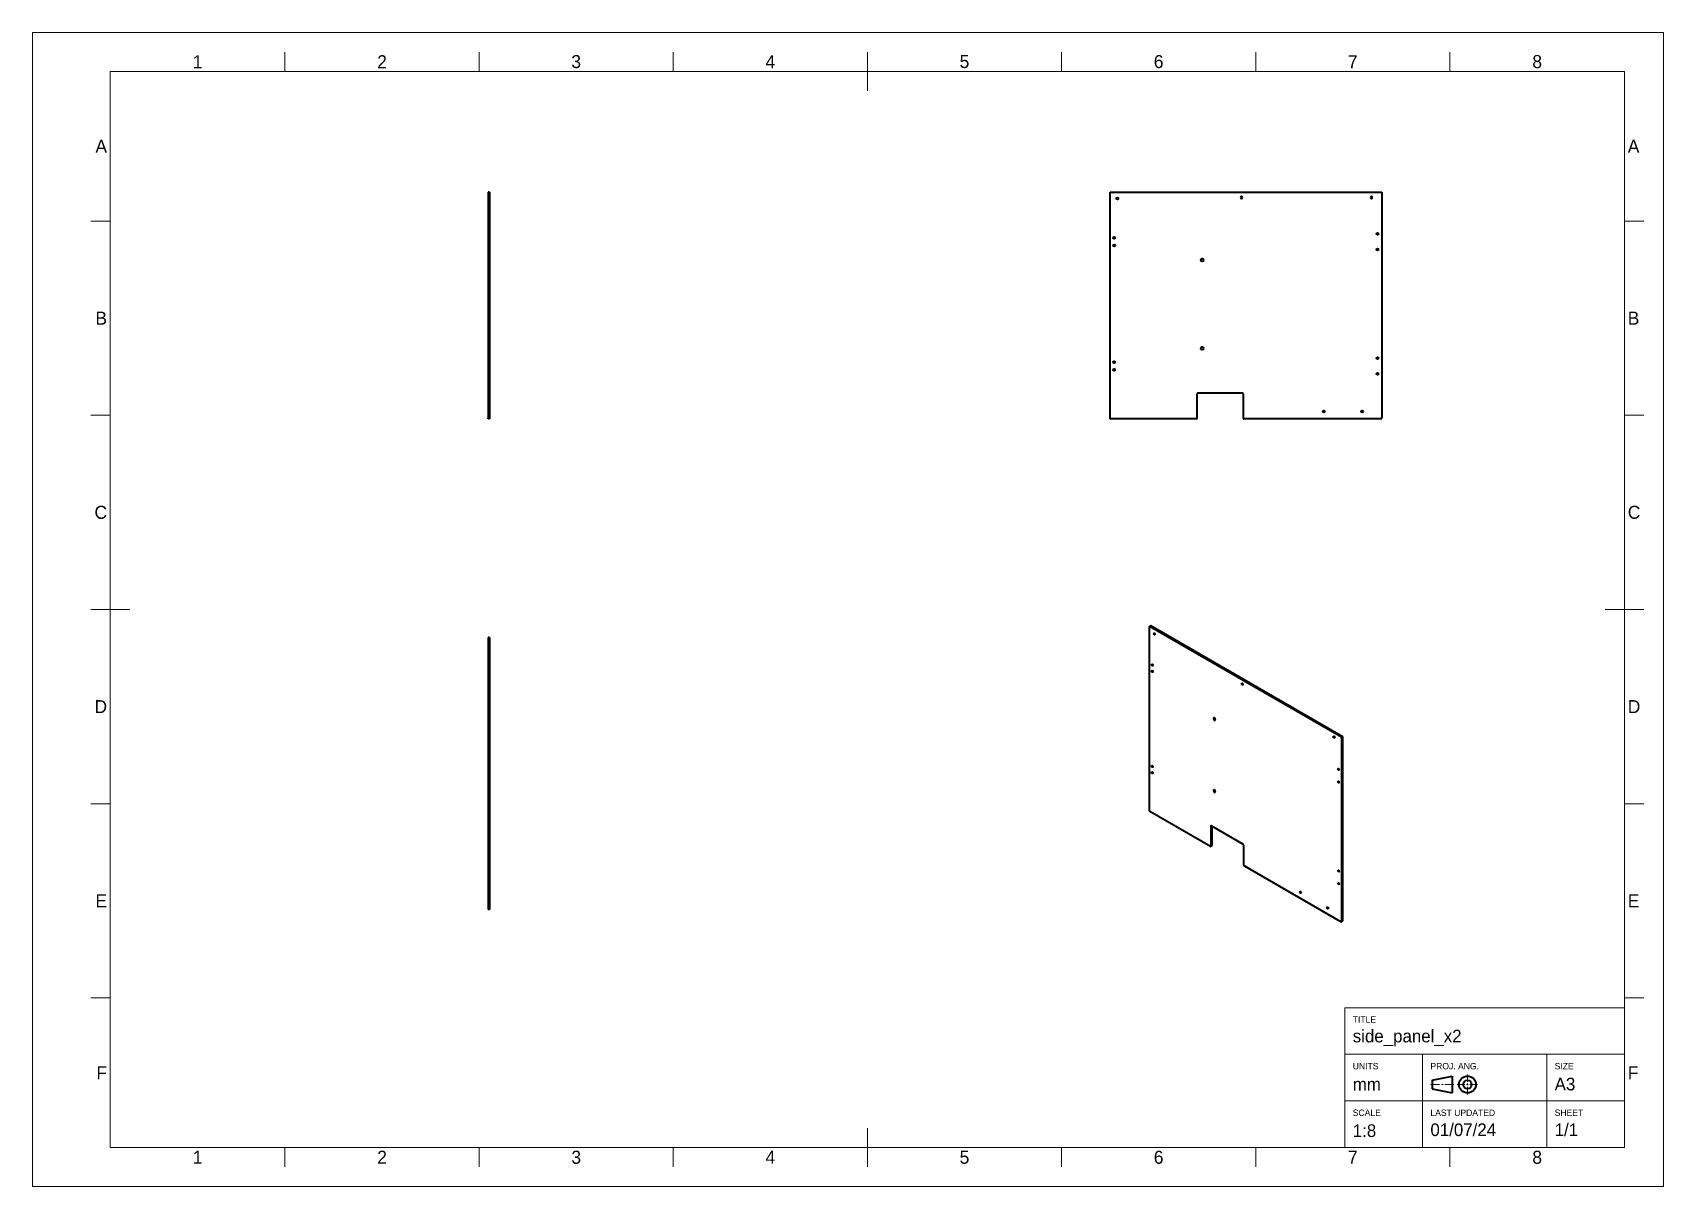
# Paper-space layout 'Sheet' of a CAD drawing. Header units: millimetres. Extents: x 0 to 420, y 0 to 297.
# The model-space entities are those that its viewports show. They can reach past a viewport. Long polylines and large blocks are cut down to what shows.
import ezdxf

# ---------------------------------------------------------------- set-up
doc = ezdxf.new("R2010")
doc.units = ezdxf.units.MM
doc.layers.add('Border', color=7, linetype='Continuous')
doc.layers.add('Geometries', color=7, linetype='Continuous')
doc.styles.add('Shapr0', font='txt', dxfattribs={"height": 3.3495})
doc.styles.add('Shapr10', font='txt', dxfattribs={"height": 3.3495})
doc.styles.add('Shapr11', font='txt', dxfattribs={"height": 3.3495})
doc.styles.add('Shapr12', font='txt', dxfattribs={"height": 3.3495})
doc.styles.add('Shapr13', font='txt', dxfattribs={"height": 3.3495})
doc.styles.add('Shapr14', font='txt', dxfattribs={"height": 3.3495})
doc.styles.add('Shapr2', font='txt', dxfattribs={"height": 3.3495})
doc.styles.add('Shapr3', font='txt', dxfattribs={"height": 3.3495})
doc.styles.add('Shapr4', font='txt', dxfattribs={"height": 3.3495})
doc.styles.add('Shapr5', font='txt', dxfattribs={"height": 3.3495})
doc.styles.add('Shapr6', font='txt', dxfattribs={"height": 3.3495})
doc.styles.add('Shapr7', font='txt', dxfattribs={"height": 3.3495})
doc.styles.add('Shapr8', font='txt', dxfattribs={"height": 3.3495})
doc.styles.add('Shapr9', font='txt', dxfattribs={"height": 3.3495})

# ---------------------------------------------------------------- blocks, each defined once
blk = doc.blocks.new('*U2')
at = {"layer": 'Border', "linetype": 'Continuous', "lineweight": 15}
for p, q in [((410, 46), (338, 46)), ((338, 10), (338, 46)), ((410, 10), (410, 46)), ((410, 34), (338, 34)), ((358, 10), (358, 34)), ((390, 10), (390, 34)), ((360, 26.23), (362.38, 26.23)), ((362.82, 26.23), (363.25, 26.23)), ((366.07, 26.23), (363.68, 26.23)), ((368.88, 26.23), (366.93, 26.23)), ((369.32, 26.23), (369.75, 26.23)), ((369.53, 26.88), (369.53, 28.83)), ((369.53, 26.02), (369.53, 26.45)), ((369.53, 25.58), (369.53, 23.63)), ((370.18, 26.23), (372.13, 26.23)), ((410, 22), (338, 22)), ((410, 10), (338, 10))]:
    blk.add_line(p, q, dxfattribs=at)
at = {"layer": 'Border', "linetype": 'Continuous', "lineweight": 40}
for p, q in [((360.43, 27.32), (365.63, 28.4)), ((360.43, 27.32), (360.43, 25.15)), ((365.63, 28.4), (365.63, 24.07)), ((360.43, 25.15), (365.63, 24.07))]:
    blk.add_line(p, q, dxfattribs=at)
for radius in [2.17, 1.08]:
    blk.add_circle((369.53, 26.23), radius, dxfattribs=at)

msp = doc.modelspace()

# ---------------------------------------------------------------- linework, layer by layer
at = {"layer": 'Border', "linetype": 'Continuous', "lineweight": 15}
for p, q in [((65, 287), (65, 292)), ((115, 287), (115, 292)), ((165, 287), (165, 292)), ((215, 282), (215, 292)), ((265, 287), (265, 292)), ((315, 287), (315, 292)), ((365, 287), (365, 292)), ((410, 287), (20, 287)), ((20, 287), (20, 10)), ((410, 10), (410, 287)), ((20, 248.5), (15, 248.5)), ((410, 248.5), (415, 248.5)), ((20, 198.5), (15, 198.5)), ((410, 198.5), (415, 198.5)), ((25, 148.5), (15, 148.5)), ((405, 148.5), (415, 148.5)), ((20, 98.5), (15, 98.5)), ((410, 98.5), (415, 98.5)), ((20, 48.5), (15, 48.5)), ((410, 48.5), (415, 48.5)), ((215, 15), (215, 5)), ((20, 10), (410, 10)), ((65, 10), (65, 5)), ((115, 10), (115, 5)), ((165, 10), (165, 5)), ((265, 10), (265, 5)), ((315, 10), (315, 5)), ((365, 10), (365, 5))]:
    msp.add_line(p, q, dxfattribs=at)
at = {"layer": 'Geometries', "linetype": 'Continuous', "lineweight": 40}
for p, q in [((117.69, 255.94), (117.31, 255.94)), ((117.31, 255.94), (117.31, 197.81)), ((117.69, 255.94), (117.69, 197.81)), ((277.5, 255.94), (347.5, 255.94)), ((277.5, 197.69), (277.5, 255.94)), ((347.5, 255.94), (347.5, 197.81)), ((299.87, 204.05), (299.87, 197.69)), ((311.72, 204.18), (300, 204.18)), ((311.85, 197.69), (311.85, 204.05)), ((117.31, 197.81), (117.69, 197.81)), ((117.31, 197.56), (117.31, 197.81)), ((117.69, 197.56), (117.31, 197.56)), ((117.69, 197.81), (117.69, 197.56)), ((299.75, 197.56), (277.62, 197.56)), ((347.25, 197.56), (311.97, 197.56)), ((287.88, 144.41), (287.62, 144.25)), ((287.62, 96.69), (287.62, 144.25)), ((287.62, 144.25), (337.12, 115.68)), ((287.88, 144.41), (337.38, 115.83)), ((117.31, 141.25), (117.31, 71.25)), ((117.69, 141.25), (117.31, 141.25)), ((117.69, 141.25), (117.69, 71.25)), ((337.38, 115.83), (337.12, 115.68)), ((337.12, 115.68), (337.12, 68.22)), ((337.38, 115.83), (337.38, 68.37)), ((303.35, 87.51), (287.71, 96.54)), ((303.53, 92.81), (303.44, 92.76)), ((303.44, 92.76), (303.44, 87.56)), ((303.7, 92.7), (303.53, 92.81)), ((311.82, 88.02), (303.7, 92.7)), ((303.7, 92.7), (303.7, 87.71)), ((303.41, 87.5), (303.68, 87.66)), ((303.44, 87.56), (303.7, 87.71)), ((311.91, 82.67), (311.91, 87.87)), ((336.94, 68.12), (312, 82.52)), ((117.69, 71.25), (117.31, 71.25)), ((337.06, 68.1), (337.33, 68.26)), ((337.12, 68.22), (337.38, 68.37))]:
    msp.add_line(p, q, dxfattribs=at)
for centre, radius in [((279.37, 254.32), 0.25), ((278.57, 244.2), 0.25), ((346.39, 245.19), 0.25), ((278.57, 242.2), 0.25), ((346.39, 241.19), 0.25), ((301.19, 238.44), 0.375), ((301.19, 215.72), 0.375), ((278.57, 212.2), 0.25), ((278.57, 210.2), 0.25), ((346.39, 213.19), 0.25), ((346.39, 209.19), 0.25), ((332.54, 199.46), 0.25), ((342.44, 199.46), 0.25)]:
    msp.add_circle(centre, radius, dxfattribs=at)
for centre, radius, start, end in [((311.34, 254.56), 0.25, 0, 180), ((311.34, 254.56), 0.25, 0, 180), ((311.34, 254.56), 0.25, 180, 0), ((344.79, 254.56), 0.25, 0, 180), ((344.79, 254.56), 0.25, 0, 180), ((344.79, 254.56), 0.25, 180, 0), ((300, 204.05), 0.125, 90, 180), ((311.72, 204.05), 0.125, 0, 90), ((277.62, 197.69), 0.125, 180, 270), ((299.75, 197.69), 0.125, 270, 0), ((311.97, 197.69), 0.125, 180, 270), ((347.25, 197.81), 0.25, 270, 0)]:
    msp.add_arc(centre, radius, start, end, dxfattribs=at)
for centre, major_axis in [((288.94, 142.17), (0.125, -0.217)), ((288.37, 134.24), (-0.125, 0.217)), ((288.37, 132.6), (-0.125, 0.217)), ((311.55, 129.31), (-0.125, 0.217)), ((335.2, 115.66), (-0.125, 0.217)), ((288.37, 108.11), (-0.125, 0.217)), ((288.37, 106.47), (-0.125, 0.217)), ((336.33, 107.36), (-0.125, 0.217)), ((336.33, 104.09), (-0.125, 0.217)), ((336.33, 81.22), (-0.125, 0.217)), ((326.54, 75.67), (0.125, -0.217)), ((336.33, 77.96), (-0.125, 0.217)), ((333.54, 71.63), (0.125, -0.217))]:
    msp.add_ellipse(centre, major_axis=major_axis, ratio=0.57735, dxfattribs=at)
for centre, major_axis, start_param, end_param in [((304.37, 120.29), (0.188, -0.325), 2.356194, 7.068583), ((304.37, 120.29), (0.188, -0.325), 0.785398, 2.356194), ((304.64, 120.44), (0.188, -0.325), 3.926991, 5.497787), ((304.37, 101.74), (0.188, -0.325), 2.356194, 7.068583), ((304.64, 101.9), (0.188, -0.325), 3.926991, 5.497787), ((304.37, 101.74), (0.188, -0.325), 0.785398, 2.356194), ((287.71, 96.64), (0.063, -0.108), 3.926991, 5.497787), ((303.53, 92.7), (-0.063, 0.108), 5.497787, 7.068583), ((303.35, 87.61), (0.063, -0.108), 5.497787, 6.283185), ((303.35, 87.61), (0.063, -0.108), 0, 0.785398), ((303.62, 87.76), (-0.063, 0.108), 3.141593, 3.926991), ((311.82, 87.92), (-0.063, 0.108), 3.926991, 5.497787), ((312, 82.62), (0.063, -0.108), 3.926991, 5.497787), ((336.94, 68.32), (0.125, -0.217), 5.497787, 6.283185), ((336.94, 68.32), (0.125, -0.217), 0, 0.785398), ((337.2, 68.47), (-0.125, 0.217), 3.141593, 3.926991)]:
    msp.add_ellipse(centre, major_axis=major_axis, ratio=0.57735, start_param=start_param, end_param=end_param, dxfattribs=at)

# ---------------------------------------------------------------- block references
msp.add_blockref('*U2', (0, 0))

# ---------------------------------------------------------------- texts
at = {"layer": 'Border', "linetype": 'Continuous', "lineweight": 15, "char_height": 3.35, "width": 3.3495, "style": 'Shapr0'}
for s, insert, attachment_point in [('1', (42.5, 287.83), 8), ('2', (90, 287.83), 8), ('3', (140, 287.83), 8), ('4', (190, 287.83), 8), ('5', (240, 287.83), 8), ('6', (290, 287.83), 8), ('7', (340, 287.83), 8), ('8', (387.5, 287.83), 8), ('A', (19.17, 267.75), 6), ('A', (410.83, 267.75), 4), ('B', (19.17, 223.5), 6), ('B', (410.83, 223.5), 4), ('C', (19.17, 173.5), 6), ('C', (410.83, 173.5), 4), ('D', (19.17, 123.5), 6), ('D', (410.83, 123.5), 4), ('E', (19.17, 73.5), 6), ('E', (410.83, 73.5), 4), ('F', (19.17, 29.25), 6), ('F', (410.83, 29.25), 4), ('1', (42.5, 9.17), 2), ('2', (90, 9.17), 2), ('3', (140, 9.17), 2), ('4', (190, 9.17), 2), ('5', (240, 9.17), 2), ('6', (290, 9.17), 2), ('7', (340, 9.17), 2), ('8', (387.5, 9.17), 2)]:
    msp.add_mtext(s, dxfattribs=dict(at, insert=insert, attachment_point=attachment_point))
at = {"layer": 'Border', "linetype": 'Continuous', "lineweight": 15, "attachment_point": 1}
for s, insert, char_height, style in [('TITLE', (340, 43.75), 1.65, 'Shapr2'), ('side_panel_x2', (340, 40.32), 3.25, 'Shapr3'), ('UNITS', (340, 31.78), 1.65, 'Shapr4'), ('PROJ. ANG.', (360, 31.78), 1.65, 'Shapr7'), ('SIZE', (392, 31.78), 1.65, 'Shapr8'), ('mm', (340, 27.9), 3.25, 'Shapr5'), ('A3', (392, 27.96), 3.25, 'Shapr9'), ('SCALE', (340, 19.78), 1.65, 'Shapr6'), ('LAST UPDATED', (360, 19.78), 1.65, 'Shapr11'), ('SHEET', (392, 19.78), 1.65, 'Shapr13'), ('1:8', (340, 15.97), 3.25, 'Shapr10'), ('01/07/24', (360, 16.2), 3.25, 'Shapr12'), ('1/1', (392, 16.2), 3.25, 'Shapr14')]:
    msp.add_mtext(s, dxfattribs=dict(at, insert=insert, char_height=char_height, style=style))

psp = doc.layouts.new('Sheet')

# ---------------------------------------------------------------- viewports
at = {"layer": '0'}
psp.add_viewport(center=(210, 148.5), size=(420, 297), view_center_point=(210, 148.5), view_height=297, dxfattribs=at)

doc.saveas('drawing.dxf')
